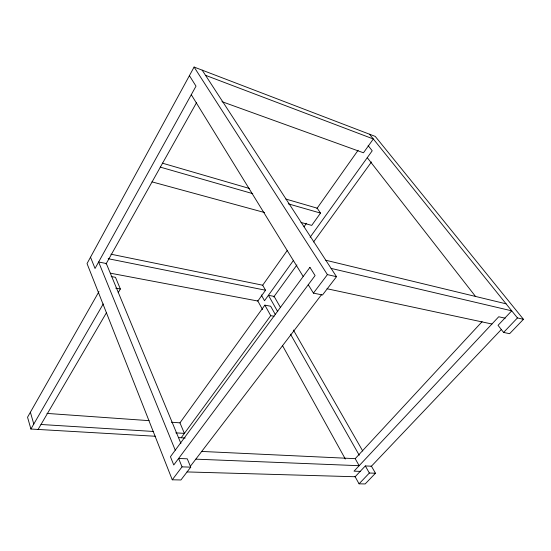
<?xml version="1.0" encoding="UTF-8"?>
<svg xmlns="http://www.w3.org/2000/svg" width="551" height="551" viewBox="0 0 551 551"><rect width="100%" height="100%" fill="white"/><g stroke="black" fill="none" stroke-linecap="round" stroke-linejoin="round"><path stroke-width="0.83" d="M331.11 268.399L511.721 310.833L498.049 325.324L503.6 332.439L509.627 333.686L523.45 319.305L375.259 136.414L194.097 67.05L87.037 263.585L172.263 479.79L180.921 479.976L190.736 467.152L187.278 458.811L178.62 458.466L182.037 466.862L172.263 479.79M106.054 263.929L196.549 102.631M98.98 291.562L27.55 417.231L30.904 429.029L155.485 436.261M30.904 429.029L103.251 303.938M38.095 429.443L106.501 312.644M118.189 292.684L120.359 288.993L115.483 277.332L111.254 276.547M262.331 285.721L287.147 250.622M304.021 226.757L306.501 223.251M316.921 208.512L358.116 150.251M110.916 254.19L262.689 285.211L265.541 290.225L257.84 301.032L110.331 273.179M285.866 199.063L317.169 208.168L320.51 213.085L311.742 225.387L300.984 222.452M293.573 260.272L264.514 300.722L261.284 294.957M310.103 237.261L372.221 150.781L368.137 145.636M171.382 422.231L179.957 422.844L264.866 305.151L270.658 306.232L275.431 314.69M273.751 296.941L296.92 264.935M313.547 241.972L371.477 161.96M181.196 437.756L270.734 315.661L274.067 316.253M313.423 293.118L327.411 274.618L336.509 276.692L322.5 294.992L313.423 293.118L308.264 284.736M190.915 465.567L321.557 294.64M355.381 458.46L482.091 321.681M354.899 476.305L359.059 483.819L365.168 483.95L375.472 473.233L371.443 466.194L365.334 465.946L355.14 476.746L187.016 471.932M371.05 466.601L501.382 329.45M359.059 483.819L369.356 473.033L375.472 473.233M503.6 332.439L517.444 317.934L523.45 319.305M182.037 466.862L190.736 467.152M360.581 471.387L354.031 471.167L498.738 316.756L505.198 318.209M195.819 459.155L359.156 465.698L355.195 458.659L201.797 451.441M178.627 437.604L185.219 437.99M40.994 424.49L153.488 431.467M175.817 432.852L184.399 433.382L179.957 422.844M46.973 413.415L149.073 420.654M115.751 288.173L120.359 288.993M108.161 258.708L265.541 290.225M327.039 288.752L491.933 324.016M325.806 260.244L506.087 303.828M151.966 181.858L264.556 212.534M160.203 167.098L252.751 193.649M288.283 203.842L320.51 213.085M162.311 163.137L249.624 188.525M221.95 101.653L363.474 152.799L373.323 138.976L205.523 75.308M369.473 134.196L517.444 317.934M367.269 157.669L475.658 296.617M202.162 70.135L336.509 276.692M194.097 67.05L327.411 274.618M189.413 75.652L196.011 86.156L95.041 268.482L90.516 257.2M191.28 94.696L303.195 276.492M280.555 307.616L274.136 296.41L268.42 295.288L277.752 311.728M293.394 330.021L362.744 451.021M290.487 334.147L359.238 455.216M365.334 465.946L369.356 473.033M264.866 305.151L270.734 315.661M257.551 300.515L262.545 309.531M282.511 345.587L345.332 459.024M180.914 443.459L106.295 263.509L98.622 262.007L175.246 450.188M30.388 412.238L33.79 424.043M309.931 267.352L170.445 456.717L173.758 464.982L315.096 275.576L309.931 267.352"/></g></svg>
